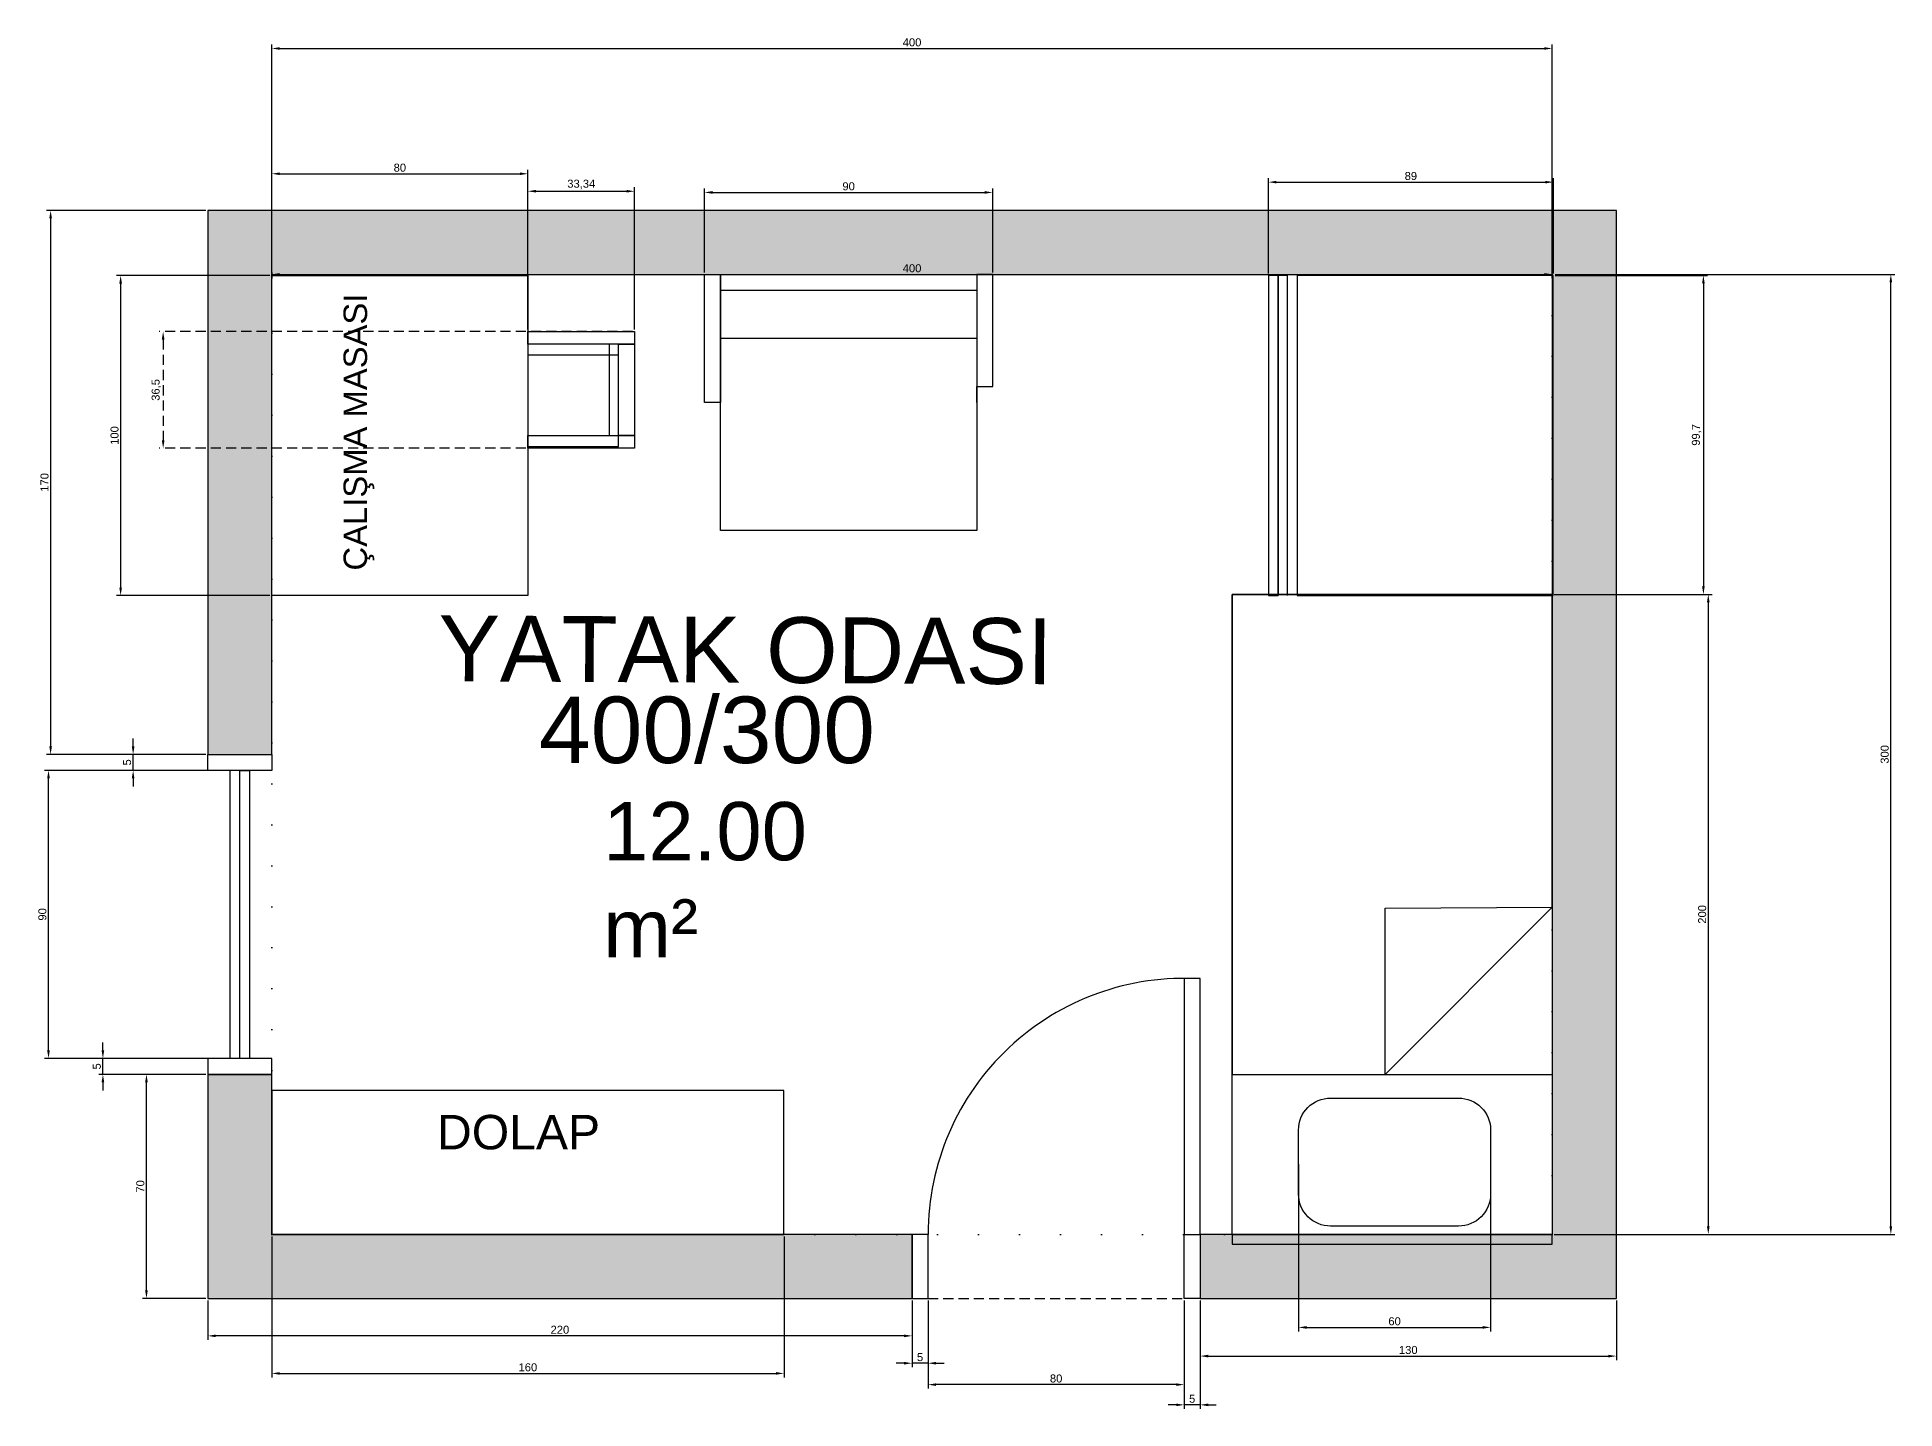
# Model space of a CAD drawing. Header units: centimetres. Extents: x 3981 to 6240, y 1121 to 1550.
# Drawn here: x 5660 to 6240, y 1121 to 1550 of the extents above; entities that cross this region are included whole.
import ezdxf

# ---------------------------------------------------------------- set-up
doc = ezdxf.new("R2010")
doc.units = ezdxf.units.CM
doc.linetypes.add('DOTX2', pattern=[12.7, 0, -12.7])
doc.linetypes.add('HIDDEN2', pattern=[4.7625, 3.175, -1.5875])
for name, color, linetype in [('Duvar', 7, 'Continuous'), ('Hatch', 7, 'Continuous'), ('Kapı', 10, 'Continuous'), ('Pencere', 10, 'Continuous'), ('Tefriş', 7, 'Continuous')]:
    doc.layers.add(name, color=color, linetype=linetype)
doc.styles.get("Standard").update_dxf_attribs({"font": 'arial.ttf'})
doc.dimstyles.new('ISO-25', dxfattribs={"dimtxt": 2.5, "dimasz": 2.5, "dimexe": 1.25, "dimexo": 0.625, "dimtad": 1, "dimtxsty": 'Standard', "dimcen": 2.5, "dimadec": 0, "dimazin": 0, "dimtfac": 1, "dimtmove": 0, "dimatfit": 3, "dimfxl": 1, "dimarcsym": 0})

# ---------------------------------------------------------------- blocks, each defined once
blk = doc.blocks.new('*D23')
at = {"layer": 'Defpoints', "color": 0, "transparency": 16777216}
for p in [(5732.98, 1475.41), (6132.98, 1475.41), (6132.98, 1475.41)]:
    blk.add_point(p, dxfattribs=at)
at = {"layer": 'Duvar', "color": 0, "lineweight": -2, "transparency": 16777216}
for p, q in [((5732.98, 1476.04), (5732.98, 1476.66)), ((5735.48, 1475.41), (6130.48, 1475.41)), ((6132.98, 1476.04), (6132.98, 1476.66))]:
    blk.add_line(p, q, dxfattribs=at)
at = {"layer": 'Duvar', "color": 0, "transparency": 16777216}
for points in [[(5735.48, 1475.83), (5735.48, 1474.99), (5732.98, 1475.41)], [(6130.48, 1475.83), (6130.48, 1474.99), (6132.98, 1475.41)]]:
    blk.add_solid(points, dxfattribs=at)
at = {"layer": 'Duvar', "color": 0, "transparency": 16777216, "insert": (5932.98, 1477.31), "char_height": 2.5, "attachment_point": 5}
blk.add_mtext('400', dxfattribs=at)
blk = doc.blocks.new('*D21')
at = {"color": 0, "lineweight": -2, "transparency": 16777216}
for p, q in [((5732.98, 1476.04), (5732.98, 1474.16)), ((5735.48, 1475.41), (6130.48, 1475.41)), ((6132.98, 1476.04), (6132.98, 1476.66))]:
    blk.add_line(p, q, dxfattribs=at)
at = {"color": 0, "transparency": 16777216}
for points in [[(5735.48, 1475.83), (5735.48, 1474.99), (5732.98, 1475.41)], [(6130.48, 1475.83), (6130.48, 1474.99), (6132.98, 1475.41)]]:
    blk.add_solid(points, dxfattribs=at)
at = {"layer": 'Defpoints', "color": 0, "transparency": 16777216}
for p in [(5732.98, 1476.66), (6132.98, 1475.41), (6132.98, 1475.41)]:
    blk.add_point(p, dxfattribs=at)
at = {"color": 0, "transparency": 16777216, "insert": (5932.98, 1477.31), "char_height": 2.5, "attachment_point": 5}
blk.add_mtext('400', dxfattribs=at)
blk = doc.blocks.new('yatak_01')
blk.add_line((-2.93, 27.4), (49.27, 27.4))
blk.add_lwpolyline([(49.27, -22.6), (-50.73, -22.6), (-50.73, 177.4), (49.27, 177.4)], close=True)
for points in [[(49.27, 177.4), (-50.73, 177.4), (-50.73, 27.4), (-2.93, 27.4), (49.27, 79.6), (49.27, 177.4)], [(-2.93, 27.4), (-2.93, 79.32), (49.27, 79.6)]]:
    blk.add_lwpolyline(points)
blk.add_lwpolyline([(20, -20), (-20, -20, -0.414214), (-30, -10), (-30, 10, -0.414214), (-20, 20), (20, 20, -0.414214), (30, 10), (30, -10, -0.414214)], format="xyb", close=True)
blk = doc.blocks.new('komodin_01')
for points in [[(50, 40), (-50, 40), (-50, -40), (50, -40), (50, 40)], [(50, -43), (-50, -43), (-50, -46), (50, -46), (47, -46)], [(50, -46), (-50, -46), (-50, -49), (50, -49), (50, -46)]]:
    blk.add_lwpolyline(points)
blk = doc.blocks.new('masa_sandalye_01')
at = {"layer": 'Tefriş'}
blk.add_lwpolyline([(-40, 50), (40, 50), (40, -50), (-40, -50)], close=True, dxfattribs=at)
for points in [[(73.34, 28.5), (40, 28.5), (40, 32.5), (73.34, 32.5), (73.34, 28.5)], [(68.34, 28.5), (65.34, 28.5), (65.34, 0), (68.34, 0), (68.34, 28.5)], [(68.34, 28.5), (73.34, 28.5), (73.34, 0), (68.34, 0)], [(73.34, 0), (73.34, -4), (40, -4), (40, 0), (73.34, 0)]]:
    blk.add_lwpolyline(points, dxfattribs=at)
blk = doc.blocks.new('Dolap_01')
blk.add_lwpolyline([(-80, -22.5), (80, -22.5), (80, 22.5), (-80, 22.5)], close=True)
blk = doc.blocks.new('Koltuk_01')
at = {"layer": 'Tefriş'}
for points in [[(-40, 10), (-40, -30), (-45, -30), (-45, 10), (-40, 10)], [(-40, 10), (40, 10), (40, -10), (-40, -10), (-40, 10)], [(-40, 10), (40, 10), (40, 5), (-40, 5), (-40, 10)], [(40, 10), (40, -30), (40, -25), (45, -25), (45, 10), (40, 10)]]:
    blk.add_lwpolyline(points, dxfattribs=at)
blk.add_lwpolyline([(-40, 10), (40, 10), (40, -70), (-40, -70)], close=True, dxfattribs=at)
blk = doc.blocks.new('*D36')
at = {"color": 0, "lineweight": -2, "transparency": 16777216}
for p, q in [((5732.35, 1475.06), (5684.52, 1475.06)), ((5685.77, 1472.56), (5685.77, 1377.56)), ((5732.35, 1375.06), (5684.52, 1375.06))]:
    blk.add_line(p, q, dxfattribs=at)
at = {"color": 0, "transparency": 16777216}
for points in [[(5685.35, 1472.56), (5686.19, 1472.56), (5685.77, 1475.06)], [(5685.35, 1377.56), (5686.19, 1377.56), (5685.77, 1375.06)]]:
    blk.add_solid(points, dxfattribs=at)
at = {"layer": 'Defpoints', "color": 0, "transparency": 16777216}
for p in [(5732.98, 1475.06), (5685.77, 1375.06), (5732.98, 1375.06)]:
    blk.add_point(p, dxfattribs=at)
at = {"color": 0, "transparency": 16777216, "insert": (5683.87, 1425.06), "char_height": 2.5, "attachment_point": 5, "rotation": 90}
blk.add_mtext('100', dxfattribs=at)
blk = doc.blocks.new('*D37')
at = {"color": 0, "lineweight": -2, "transparency": 16777216}
for p, q in [((5712.35, 1495.41), (5662.65, 1495.41)), ((5663.9, 1492.91), (5663.9, 1327.91)), ((5712.35, 1325.41), (5662.65, 1325.41))]:
    blk.add_line(p, q, dxfattribs=at)
at = {"color": 0, "transparency": 16777216}
for points in [[(5663.48, 1492.91), (5664.31, 1492.91), (5663.9, 1495.41)], [(5663.48, 1327.91), (5664.31, 1327.91), (5663.9, 1325.41)]]:
    blk.add_solid(points, dxfattribs=at)
at = {"layer": 'Defpoints', "color": 0, "transparency": 16777216}
for p in [(5712.98, 1495.41), (5663.9, 1325.41), (5712.98, 1325.41)]:
    blk.add_point(p, dxfattribs=at)
at = {"color": 0, "transparency": 16777216, "insert": (5662, 1410.41), "char_height": 2.5, "attachment_point": 5, "rotation": 90}
blk.add_mtext('170', dxfattribs=at)
blk = doc.blocks.new('*D38')
at = {"color": 0, "lineweight": -2, "transparency": 16777216}
for p, q in [((5732.98, 1475.69), (5732.98, 1508.1)), ((5735.48, 1506.85), (5810.48, 1506.85)), ((5812.98, 1475.69), (5812.98, 1508.1))]:
    blk.add_line(p, q, dxfattribs=at)
at = {"color": 0, "transparency": 16777216}
for points in [[(5735.48, 1507.27), (5735.48, 1506.44), (5732.98, 1506.85)], [(5810.48, 1507.27), (5810.48, 1506.44), (5812.98, 1506.85)]]:
    blk.add_solid(points, dxfattribs=at)
at = {"layer": 'Defpoints', "color": 0, "transparency": 16777216}
for p in [(5812.98, 1506.85), (5732.98, 1475.06), (5812.98, 1475.06)]:
    blk.add_point(p, dxfattribs=at)
at = {"color": 0, "transparency": 16777216, "insert": (5772.98, 1508.75), "char_height": 2.5, "attachment_point": 5}
blk.add_mtext('80', dxfattribs=at)
blk = doc.blocks.new('*D39')
at = {"color": 0, "lineweight": -2, "transparency": 16777216}
for p, q in [((5812.98, 1458.18), (5812.98, 1502.64)), ((5815.48, 1501.39), (5843.81, 1501.39)), ((5846.31, 1458.18), (5846.31, 1502.64))]:
    blk.add_line(p, q, dxfattribs=at)
at = {"color": 0, "transparency": 16777216}
for points in [[(5815.48, 1501.81), (5815.48, 1500.98), (5812.98, 1501.39)], [(5843.81, 1501.81), (5843.81, 1500.98), (5846.31, 1501.39)]]:
    blk.add_solid(points, dxfattribs=at)
at = {"layer": 'Defpoints', "color": 0, "transparency": 16777216}
for p in [(5846.31, 1501.39), (5812.98, 1457.56), (5846.31, 1457.56)]:
    blk.add_point(p, dxfattribs=at)
at = {"color": 0, "transparency": 16777216, "insert": (5829.65, 1503.52), "char_height": 2.5, "attachment_point": 5}
blk.add_mtext('33,34', dxfattribs=at)
blk = doc.blocks.new('*D40')
at = {"color": 0, "lineweight": -2, "transparency": 16777216}
for p, q in [((5868.17, 1476.04), (5868.17, 1502.27)), ((5870.67, 1501.02), (5955.67, 1501.02)), ((5958.17, 1476.04), (5958.17, 1502.27))]:
    blk.add_line(p, q, dxfattribs=at)
at = {"color": 0, "transparency": 16777216}
for points in [[(5870.67, 1501.44), (5870.67, 1500.6), (5868.17, 1501.02)], [(5955.67, 1501.44), (5955.67, 1500.6), (5958.17, 1501.02)]]:
    blk.add_solid(points, dxfattribs=at)
at = {"layer": 'Defpoints', "color": 0, "transparency": 16777216}
for p in [(5958.17, 1501.02), (5868.17, 1475.41), (5958.17, 1475.41)]:
    blk.add_point(p, dxfattribs=at)
at = {"color": 0, "transparency": 16777216, "insert": (5913.17, 1502.92), "char_height": 2.5, "attachment_point": 5}
blk.add_mtext('90', dxfattribs=at)
blk = doc.blocks.new('*D41')
at = {"color": 0, "lineweight": -2, "transparency": 16777216}
for p, q in [((6044.29, 1475.73), (6044.29, 1505.49)), ((6046.79, 1504.24), (6130.79, 1504.24)), ((6133.29, 1475.73), (6133.29, 1505.49))]:
    blk.add_line(p, q, dxfattribs=at)
at = {"color": 0, "transparency": 16777216}
for points in [[(6046.79, 1504.65), (6046.79, 1503.82), (6044.29, 1504.24)], [(6130.79, 1504.65), (6130.79, 1503.82), (6133.29, 1504.24)]]:
    blk.add_solid(points, dxfattribs=at)
at = {"layer": 'Defpoints', "color": 0, "transparency": 16777216}
for p in [(6133.29, 1504.24), (6044.29, 1475.11), (6133.29, 1475.11)]:
    blk.add_point(p, dxfattribs=at)
at = {"color": 0, "transparency": 16777216, "insert": (6088.79, 1506.14), "char_height": 2.5, "attachment_point": 5}
blk.add_mtext('89', dxfattribs=at)
blk = doc.blocks.new('*D43')
at = {"color": 0, "lineweight": -2, "transparency": 16777216}
for p, q in [((6133.91, 1475.11), (6181.42, 1475.11)), ((6180.17, 1472.61), (6180.17, 1377.91)), ((6133.6, 1375.41), (6181.42, 1375.41))]:
    blk.add_line(p, q, dxfattribs=at)
at = {"color": 0, "transparency": 16777216}
for points in [[(6179.75, 1472.61), (6180.58, 1472.61), (6180.17, 1475.11)], [(6179.75, 1377.91), (6180.58, 1377.91), (6180.17, 1375.41)]]:
    blk.add_solid(points, dxfattribs=at)
at = {"layer": 'Defpoints', "color": 0, "transparency": 16777216}
for p in [(6133.29, 1475.11), (6132.98, 1375.41), (6180.17, 1375.41)]:
    blk.add_point(p, dxfattribs=at)
at = {"color": 0, "transparency": 16777216, "insert": (6178.04, 1425.26), "char_height": 2.5, "attachment_point": 5, "rotation": 90}
blk.add_mtext('99,7', dxfattribs=at)
blk = doc.blocks.new('*D44')
at = {"color": 0, "lineweight": -2, "transparency": 16777216}
for p, q in [((6133.6, 1375.41), (6182.94, 1375.41)), ((6181.69, 1372.91), (6181.69, 1177.91)), ((6133.6, 1175.41), (6182.94, 1175.41))]:
    blk.add_line(p, q, dxfattribs=at)
at = {"color": 0, "transparency": 16777216}
for points in [[(6181.27, 1372.91), (6182.1, 1372.91), (6181.69, 1375.41)], [(6181.27, 1177.91), (6182.1, 1177.91), (6181.69, 1175.41)]]:
    blk.add_solid(points, dxfattribs=at)
at = {"layer": 'Defpoints', "color": 0, "transparency": 16777216}
for p in [(6132.98, 1375.41), (6132.98, 1175.41), (6181.69, 1175.41)]:
    blk.add_point(p, dxfattribs=at)
at = {"color": 0, "transparency": 16777216, "insert": (6179.79, 1275.41), "char_height": 2.5, "attachment_point": 5, "rotation": 90}
blk.add_mtext('200', dxfattribs=at)
blk = doc.blocks.new('*D48')
at = {"color": 0, "lineweight": -2, "transparency": 16777216}
for p, q in [((6133.91, 1475.41), (6239.97, 1475.41)), ((6238.72, 1177.91), (6238.72, 1472.91)), ((6133.6, 1175.41), (6239.97, 1175.41))]:
    blk.add_line(p, q, dxfattribs=at)
at = {"color": 0, "transparency": 16777216}
for points in [[(6238.3, 1472.91), (6239.13, 1472.91), (6238.72, 1475.41)], [(6238.3, 1177.91), (6239.13, 1177.91), (6238.72, 1175.41)]]:
    blk.add_solid(points, dxfattribs=at)
at = {"layer": 'Defpoints', "color": 0, "transparency": 16777216}
for p in [(6133.29, 1475.41), (6238.72, 1475.41), (6132.98, 1175.41)]:
    blk.add_point(p, dxfattribs=at)
at = {"color": 0, "transparency": 16777216, "insert": (6236.81, 1325.41), "char_height": 2.5, "attachment_point": 5, "rotation": 90}
blk.add_mtext('300', dxfattribs=at)
blk = doc.blocks.new('*D49')
at = {"color": 0, "lineweight": -2, "transparency": 16777216}
for p, q in [((5732.98, 1476.04), (5732.98, 1547.26)), ((5735.48, 1546.01), (6130.47, 1546.01)), ((6132.97, 1474.28), (6132.97, 1547.26))]:
    blk.add_line(p, q, dxfattribs=at)
at = {"color": 0, "transparency": 16777216}
for points in [[(5735.48, 1546.42), (5735.48, 1545.59), (5732.98, 1546.01)], [(6130.47, 1546.42), (6130.47, 1545.59), (6132.97, 1546.01)]]:
    blk.add_solid(points, dxfattribs=at)
at = {"layer": 'Defpoints', "color": 0, "transparency": 16777216}
for p in [(6132.97, 1546.01), (5732.98, 1475.41), (6132.97, 1473.66)]:
    blk.add_point(p, dxfattribs=at)
at = {"color": 0, "transparency": 16777216, "insert": (5932.97, 1547.91), "char_height": 2.5, "attachment_point": 5}
blk.add_mtext('400', dxfattribs=at)
blk = doc.blocks.new('*D50')
at = {"color": 0, "lineweight": -2, "transparency": 16777216}
for p, q in [((6022.98, 1154.79), (6022.98, 1136.13)), ((6152.98, 1154.79), (6152.98, 1136.13)), ((6025.48, 1137.38), (6150.48, 1137.38))]:
    blk.add_line(p, q, dxfattribs=at)
at = {"color": 0, "transparency": 16777216}
for points in [[(6025.48, 1137.79), (6025.48, 1136.96), (6022.98, 1137.38)], [(6150.48, 1137.79), (6150.48, 1136.96), (6152.98, 1137.38)]]:
    blk.add_solid(points, dxfattribs=at)
at = {"layer": 'Defpoints', "color": 0, "transparency": 16777216}
for p in [(6022.98, 1155.41), (6152.98, 1155.41), (6152.98, 1137.38)]:
    blk.add_point(p, dxfattribs=at)
at = {"color": 0, "transparency": 16777216, "insert": (6087.98, 1139.28), "char_height": 2.5, "attachment_point": 5}
blk.add_mtext('130', dxfattribs=at)
blk = doc.blocks.new('*D51')
at = {"color": 0, "lineweight": -2, "transparency": 16777216}
for p, q in [((5712.98, 1154.79), (5712.98, 1142.45)), ((5932.98, 1154.79), (5932.98, 1142.45)), ((5930.48, 1143.7), (5715.48, 1143.7))]:
    blk.add_line(p, q, dxfattribs=at)
at = {"color": 0, "transparency": 16777216}
for points in [[(5715.48, 1144.11), (5715.48, 1143.28), (5712.98, 1143.7)], [(5930.48, 1144.11), (5930.48, 1143.28), (5932.98, 1143.7)]]:
    blk.add_solid(points, dxfattribs=at)
at = {"layer": 'Defpoints', "color": 0, "transparency": 16777216}
for p in [(5712.98, 1155.41), (5932.98, 1155.41), (5712.98, 1143.7)]:
    blk.add_point(p, dxfattribs=at)
at = {"color": 0, "transparency": 16777216, "insert": (5822.98, 1145.6), "char_height": 2.5, "attachment_point": 5}
blk.add_mtext('220', dxfattribs=at)
blk = doc.blocks.new('*D52')
at = {"color": 0, "lineweight": -2, "transparency": 16777216}
for p, q in [((5932.98, 1154.79), (5932.98, 1133.9)), ((5937.98, 1154.79), (5937.98, 1133.9)), ((5930.48, 1135.15), (5927.98, 1135.15)), ((5937.98, 1135.15), (5932.98, 1135.15)), ((5940.48, 1135.15), (5942.98, 1135.15))]:
    blk.add_line(p, q, dxfattribs=at)
at = {"color": 0, "transparency": 16777216}
for points in [[(5930.48, 1135.56), (5930.48, 1134.73), (5932.98, 1135.15)], [(5940.48, 1135.56), (5940.48, 1134.73), (5937.98, 1135.15)]]:
    blk.add_solid(points, dxfattribs=at)
at = {"layer": 'Defpoints', "color": 0, "transparency": 16777216}
for p in [(5932.98, 1155.41), (5937.98, 1155.41), (5932.98, 1135.15)]:
    blk.add_point(p, dxfattribs=at)
at = {"color": 0, "transparency": 16777216, "insert": (5935.48, 1137.04), "char_height": 2.5, "attachment_point": 5}
blk.add_mtext('5', dxfattribs=at)
blk = doc.blocks.new('*D53')
at = {"color": 0, "lineweight": -2, "transparency": 16777216}
for p, q in [((6017.98, 1154.79), (6017.98, 1120.89)), ((6022.98, 1154.79), (6022.98, 1120.89)), ((6015.48, 1122.14), (6012.98, 1122.14)), ((6022.98, 1122.14), (6017.98, 1122.14)), ((6025.48, 1122.14), (6027.98, 1122.14))]:
    blk.add_line(p, q, dxfattribs=at)
at = {"color": 0, "transparency": 16777216}
for points in [[(6015.48, 1122.55), (6015.48, 1121.72), (6017.98, 1122.14)], [(6025.48, 1122.55), (6025.48, 1121.72), (6022.98, 1122.14)]]:
    blk.add_solid(points, dxfattribs=at)
at = {"layer": 'Defpoints', "color": 0, "transparency": 16777216}
for p in [(6017.98, 1155.41), (6022.98, 1155.41), (6017.98, 1122.14)]:
    blk.add_point(p, dxfattribs=at)
at = {"color": 0, "transparency": 16777216, "insert": (6020.48, 1124.03), "char_height": 2.5, "attachment_point": 5}
blk.add_mtext('5', dxfattribs=at)
blk = doc.blocks.new('*D54')
at = {"color": 0, "lineweight": -2, "transparency": 16777216}
for p, q in [((5937.98, 1154.79), (5937.98, 1127.21)), ((6017.98, 1154.79), (6017.98, 1127.21)), ((6015.48, 1128.46), (5940.48, 1128.46))]:
    blk.add_line(p, q, dxfattribs=at)
at = {"color": 0, "transparency": 16777216}
for points in [[(5940.48, 1128.87), (5940.48, 1128.04), (5937.98, 1128.46)], [(6015.48, 1128.87), (6015.48, 1128.04), (6017.98, 1128.46)]]:
    blk.add_solid(points, dxfattribs=at)
at = {"layer": 'Defpoints', "color": 0, "transparency": 16777216}
for p in [(5937.98, 1155.41), (6017.98, 1155.41), (5937.98, 1128.46)]:
    blk.add_point(p, dxfattribs=at)
at = {"color": 0, "transparency": 16777216, "insert": (5977.98, 1130.36), "char_height": 2.5, "attachment_point": 5}
blk.add_mtext('80', dxfattribs=at)
blk = doc.blocks.new('*D55')
at = {"color": 0, "lineweight": -2, "transparency": 16777216}
for p, q in [((5712.35, 1225.41), (5692.58, 1225.41)), ((5693.83, 1157.91), (5693.83, 1222.91)), ((5712.35, 1155.41), (5692.58, 1155.41))]:
    blk.add_line(p, q, dxfattribs=at)
at = {"color": 0, "transparency": 16777216}
for points in [[(5693.41, 1222.91), (5694.24, 1222.91), (5693.83, 1225.41)], [(5693.41, 1157.91), (5694.24, 1157.91), (5693.83, 1155.41)]]:
    blk.add_solid(points, dxfattribs=at)
at = {"layer": 'Defpoints', "color": 0, "transparency": 16777216}
for p in [(5693.83, 1225.41), (5712.98, 1225.41), (5712.98, 1155.41)]:
    blk.add_point(p, dxfattribs=at)
at = {"color": 0, "transparency": 16777216, "insert": (5691.92, 1190.41), "char_height": 2.5, "attachment_point": 5, "rotation": 90}
blk.add_mtext('70', dxfattribs=at)
blk = doc.blocks.new('*D56')
at = {"color": 0, "lineweight": -2, "transparency": 16777216}
for p, q in [((5712.35, 1230.41), (5678.98, 1230.41)), ((5680.23, 1232.91), (5680.23, 1235.41)), ((5680.23, 1225.41), (5680.23, 1230.41)), ((5712.35, 1225.41), (5678.98, 1225.41)), ((5680.23, 1222.91), (5680.23, 1220.41))]:
    blk.add_line(p, q, dxfattribs=at)
at = {"color": 0, "transparency": 16777216}
for points in [[(5679.81, 1232.91), (5680.64, 1232.91), (5680.23, 1230.41)], [(5679.81, 1222.91), (5680.64, 1222.91), (5680.23, 1225.41)]]:
    blk.add_solid(points, dxfattribs=at)
at = {"layer": 'Defpoints', "color": 0, "transparency": 16777216}
for p in [(5680.23, 1230.41), (5712.98, 1230.41), (5712.98, 1225.41)]:
    blk.add_point(p, dxfattribs=at)
at = {"color": 0, "transparency": 16777216, "insert": (5678.33, 1227.91), "char_height": 2.5, "attachment_point": 5, "rotation": 90}
blk.add_mtext('5', dxfattribs=at)
blk = doc.blocks.new('*D57')
at = {"color": 0, "lineweight": -2, "transparency": 16777216}
for p, q in [((5689.67, 1327.91), (5689.67, 1330.41)), ((5712.35, 1325.41), (5688.42, 1325.41)), ((5689.67, 1320.41), (5689.67, 1325.41)), ((5712.35, 1320.41), (5688.42, 1320.41)), ((5689.67, 1317.91), (5689.67, 1315.41))]:
    blk.add_line(p, q, dxfattribs=at)
at = {"color": 0, "transparency": 16777216}
for points in [[(5689.25, 1327.91), (5690.09, 1327.91), (5689.67, 1325.41)], [(5689.25, 1317.91), (5690.09, 1317.91), (5689.67, 1320.41)]]:
    blk.add_solid(points, dxfattribs=at)
at = {"layer": 'Defpoints', "color": 0, "transparency": 16777216}
for p in [(5689.67, 1325.41), (5712.98, 1325.41), (5712.98, 1320.41)]:
    blk.add_point(p, dxfattribs=at)
at = {"color": 0, "transparency": 16777216, "insert": (5687.78, 1322.91), "char_height": 2.5, "attachment_point": 5, "rotation": 90}
blk.add_mtext('5', dxfattribs=at)
blk = doc.blocks.new('*D58')
at = {"color": 0, "lineweight": -2, "transparency": 16777216}
for p, q in [((5719.35, 1320.41), (5661.98, 1320.41)), ((5663.23, 1232.91), (5663.23, 1317.91)), ((5719.35, 1230.41), (5661.98, 1230.41))]:
    blk.add_line(p, q, dxfattribs=at)
at = {"color": 0, "transparency": 16777216}
for points in [[(5662.81, 1317.91), (5663.65, 1317.91), (5663.23, 1320.41)], [(5662.81, 1232.91), (5663.65, 1232.91), (5663.23, 1230.41)]]:
    blk.add_solid(points, dxfattribs=at)
at = {"layer": 'Defpoints', "color": 0, "transparency": 16777216}
for p in [(5663.23, 1320.41), (5719.98, 1320.41), (5719.98, 1230.41)]:
    blk.add_point(p, dxfattribs=at)
at = {"color": 0, "transparency": 16777216, "insert": (5661.33, 1275.41), "char_height": 2.5, "attachment_point": 5, "rotation": 90}
blk.add_mtext('90', dxfattribs=at)
blk = doc.blocks.new('*D59')
at = {"color": 0, "lineweight": -2, "transparency": 16777216}
for p, q in [((6053.7, 1197.39), (6053.7, 1145.09)), ((6113.7, 1197.39), (6113.7, 1145.09)), ((6056.2, 1146.34), (6111.2, 1146.34))]:
    blk.add_line(p, q, dxfattribs=at)
at = {"color": 0, "transparency": 16777216}
for points in [[(6056.2, 1146.76), (6056.2, 1145.92), (6053.7, 1146.34)], [(6111.2, 1146.76), (6111.2, 1145.92), (6113.7, 1146.34)]]:
    blk.add_solid(points, dxfattribs=at)
at = {"layer": 'Defpoints', "color": 0, "transparency": 16777216}
for p in [(6053.7, 1198.01), (6113.7, 1198.01), (6113.7, 1146.34)]:
    blk.add_point(p, dxfattribs=at)
at = {"color": 0, "transparency": 16777216, "insert": (6083.7, 1148.24), "char_height": 2.5, "attachment_point": 5}
blk.add_mtext('60', dxfattribs=at)
blk = doc.blocks.new('*D60')
at = {"color": 0, "linetype": 'HIDDEN2', "lineweight": -2, "transparency": 16777216}
for p, q in [((5845.69, 1457.56), (5697.8, 1457.56)), ((5699.05, 1455.06), (5699.05, 1423.56)), ((5845.69, 1421.06), (5697.8, 1421.06))]:
    blk.add_line(p, q, dxfattribs=at)
at = {"color": 0, "linetype": 'HIDDEN2', "transparency": 16777216}
for points in [[(5698.63, 1455.06), (5699.46, 1455.06), (5699.05, 1457.56)], [(5698.63, 1423.56), (5699.46, 1423.56), (5699.05, 1421.06)]]:
    blk.add_solid(points, dxfattribs=at)
at = {"layer": 'Defpoints', "color": 0, "linetype": 'HIDDEN2', "transparency": 16777216}
for p in [(5846.31, 1457.56), (5699.05, 1421.06), (5846.31, 1421.06)]:
    blk.add_point(p, dxfattribs=at)
at = {"color": 0, "linetype": 'HIDDEN2', "transparency": 16777216, "insert": (5696.92, 1439.31), "char_height": 2.5, "attachment_point": 5, "rotation": 90}
blk.add_mtext('36,5', dxfattribs=at)
blk = doc.blocks.new('*D65')
at = {"color": 0, "lineweight": -2, "transparency": 16777216}
for p, q in [((5732.98, 1174.79), (5732.98, 1130.71)), ((5892.98, 1174.79), (5892.98, 1130.71)), ((5735.48, 1131.96), (5890.48, 1131.96))]:
    blk.add_line(p, q, dxfattribs=at)
at = {"color": 0, "transparency": 16777216}
for points in [[(5735.48, 1132.38), (5735.48, 1131.55), (5732.98, 1131.96)], [(5890.48, 1132.38), (5890.48, 1131.55), (5892.98, 1131.96)]]:
    blk.add_solid(points, dxfattribs=at)
at = {"layer": 'Defpoints', "color": 0, "transparency": 16777216}
for p in [(5732.98, 1175.41), (5892.98, 1175.41), (5892.98, 1131.96)]:
    blk.add_point(p, dxfattribs=at)
at = {"color": 0, "transparency": 16777216, "insert": (5812.98, 1133.86), "char_height": 2.5, "attachment_point": 5}
blk.add_mtext('160', dxfattribs=at)

msp = doc.modelspace()

# ---------------------------------------------------------------- hatches: boundary and pattern name
at = {"layer": 'Hatch'}
h = msp.add_hatch(color=256, dxfattribs=at)
h.dxf.hatch_style = 1
h.paths.add_polyline_path([(5732.976, 1475.411), (6132.976, 1475.411), (6132.976, 1175.411), (6022.976, 1175.411), (6022.976, 1155.411), (6152.976, 1155.411), (6152.976, 1495.411), (5712.976, 1495.411), (5712.976, 1325.411), (5732.976, 1325.411)])
h.paths.add_polyline_path([(5732.976, 1225.411), (5712.976, 1225.411), (5712.976, 1155.411), (5932.976, 1155.411), (5932.976, 1175.411), (5732.976, 1175.411)], flags=17)

# ---------------------------------------------------------------- linework, layer by layer
for p, q in [((5932.976, 1175.411), (5932.976, 1155.411)), ((6022.976, 1175.411), (6022.976, 1155.411))]:
    msp.add_line(p, q)
at = {"linetype": 'DOTX2'}
msp.add_lwpolyline([(5732.976, 1475.411), (6132.976, 1475.411), (6132.976, 1175.411), (5732.976, 1175.411), (5732.976, 1475.411)], dxfattribs=at)
for points in [[(5812.976, 1421.661), (5841.314, 1421.661), (5841.314, 1450.158), (5812.976, 1450.158)], [(6132.976, 1175.411), (6032.976, 1175.411), (6032.976, 1175.411), (6132.976, 1175.411)], [(6132.976, 1175.411), (6032.976, 1175.411), (6032.976, 1172.404), (6132.976, 1172.404)]]:
    msp.add_lwpolyline(points, close=True)
at = {"linetype": 'HIDDEN2'}
msp.add_lwpolyline([(5712.976, 1325.411), (5717.976, 1325.411)], dxfattribs=at)
at = {"layer": 'Duvar'}
for points in [[(5732.976, 1325.411), (5732.976, 1475.411), (6132.976, 1475.411), (6132.976, 1175.411), (6022.976, 1175.411), (6022.976, 1155.411), (6152.976, 1155.411), (6152.976, 1495.411), (5712.976, 1495.411), (5712.976, 1325.411)], [(5732.976, 1225.411), (5712.976, 1225.411), (5712.976, 1155.411), (5932.976, 1155.411), (5932.976, 1175.411), (5732.976, 1175.411)]]:
    msp.add_lwpolyline(points, close=True, dxfattribs=at)
at = {"layer": 'Kapı'}
for points in [[(6017.976, 1175.411), (6022.976, 1175.411), (6022.976, 1255.411), (6017.976, 1255.411), (6017.976, 1175.411)], [(5932.976, 1175.411), (5932.976, 1155.411), (5937.976, 1155.411), (5937.976, 1175.411), (5932.976, 1175.411)], [(6022.976, 1175.411), (6022.976, 1155.411), (6017.976, 1155.411), (6017.976, 1175.411), (6022.976, 1175.411)]]:
    msp.add_lwpolyline(points, dxfattribs=at)
at = {"layer": 'Kapı', "linetype": 'HIDDEN2'}
msp.add_lwpolyline([(5937.976, 1155.411), (6017.976, 1155.411)], dxfattribs=at)
at = {"layer": 'Kapı'}
msp.add_arc((6017.976, 1175.411), 80, 86.416678, 180, dxfattribs=at)
at = {"layer": 'Pencere'}
for points in [[(5712.976, 1325.411), (5732.976, 1325.411), (5732.976, 1320.411), (5712.976, 1320.411), (5712.976, 1325.411)], [(5722.976, 1230.411), (5722.976, 1320.411), (5725.976, 1320.411), (5725.976, 1230.411), (5719.976, 1230.411), (5719.976, 1320.411)], [(5712.976, 1225.411), (5732.976, 1225.411), (5732.976, 1230.411), (5712.976, 1230.411), (5712.976, 1225.411)]]:
    msp.add_lwpolyline(points, dxfattribs=at)

# ---------------------------------------------------------------- block references
at = {"layer": 'Tefriş'}
for name, p in [('masa_sandalye_01', (5772.976, 1425.061)), ('Koltuk_01', (5913.168, 1465.411)), ('yatak_01', (6083.703, 1198.014)), ('Dolap_01', (5812.976, 1197.911))]:
    msp.add_blockref(name, p, dxfattribs=at)
at = {"layer": 'Tefriş', "rotation": 270}
msp.add_blockref('komodin_01', (6093.286, 1425.107), dxfattribs=at)

# ---------------------------------------------------------------- texts
at = {"linetype": 'HIDDEN2'}
for s, height, rotation, p in [('ÇALIŞMA MASASI', 7.336, 90, (5762.739, 1382.857)), ('YATAK ODASI ', 20.59134, 359.723046, (5785.029, 1348.259))]:
    msp.add_text(s, height=height, rotation=rotation, dxfattribs=at).set_placement(p)
msp.add_text('400/300', height=20.7779, dxfattribs=at).set_placement((5816.458, 1322.691))
at = {"linetype": 'HIDDEN2', "insert": (5836.483, 1310.524), "char_height": 18.212, "attachment_point": 1}
msp.add_mtext_dynamic_manual_height_columns('12.00 m²', width=13.35617, gutter_width=91.06, heights=[0], dxfattribs=at)
at = {"insert": (5784.597, 1212.742), "char_height": 10.7569, "attachment_point": 1}
msp.add_mtext_dynamic_manual_height_columns('DOLAP', width=2271.22484, gutter_width=53.784, heights=[0], dxfattribs=at)

# ---------------------------------------------------------------- dimensions: what is measured, and where the dimension line sits
for base, p1, p2, picture, middle in [((6132.972, 1546.008), (5732.976, 1475.411), (6132.972, 1473.659), '*D49', (5932.974, 1547.909)), ((5812.976, 1506.853), (5732.976, 1475.061), (5812.976, 1475.061), '*D38', (5772.976, 1508.755)), ((5846.314, 1501.392), (5812.976, 1457.557), (5846.314, 1457.557), '*D39', (5829.645, 1503.519)), ((5958.168, 1501.021), (5868.168, 1475.411), (5958.168, 1475.411), '*D40', (5913.168, 1502.923)), ((6133.286, 1504.238), (6044.286, 1475.107), (6133.286, 1475.107), '*D41', (6088.786, 1506.14)), ((6132.976, 1475.411), (5732.976, 1476.661), (6132.976, 1475.411), '*D21', (5932.976, 1477.313)), ((6113.703, 1146.339), (6053.703, 1198.014), (6113.703, 1198.014), '*D59', (6083.703, 1148.24)), ((5892.976, 1131.963), (5732.976, 1175.411), (5892.976, 1175.411), '*D65', (5812.976, 1133.865)), ((5712.976, 1143.697), (5932.976, 1155.411), (5712.976, 1155.411), '*D51', (5822.976, 1145.598)), ((5932.976, 1135.146), (5937.976, 1155.411), (5932.976, 1155.411), '*D52', (5935.476, 1137.043)), ((5937.976, 1128.455), (6017.976, 1155.411), (5937.976, 1155.411), '*D54', (5977.976, 1130.357)), ((6017.976, 1122.136), (6022.976, 1155.411), (6017.976, 1155.411), '*D53', (6020.476, 1124.032)), ((6152.976, 1137.377), (6022.976, 1155.411), (6152.976, 1155.411), '*D50', (6087.976, 1139.279))]:
    dim = msp.add_linear_dim(base=base, p1=p1, p2=p2, dimstyle='ISO-25')
    dim.commit()
    dim.dimension.update_dxf_attribs({"geometry": picture, "text_midpoint": middle})
for base, p1, p2, picture, middle in [((5663.897, 1325.411), (5712.976, 1495.411), (5712.976, 1325.411), '*D37', (5661.995, 1410.411)), ((5685.77, 1375.061), (5732.976, 1475.061), (5732.976, 1375.061), '*D36', (5683.868, 1425.061)), ((6238.716, 1475.411), (6132.976, 1175.411), (6133.287, 1475.411), '*D48', (6236.813, 1325.411)), ((6180.165, 1375.411), (6133.286, 1475.107), (6132.976, 1375.411), '*D43', (6178.038, 1425.259)), ((6181.687, 1175.411), (6132.976, 1375.411), (6132.976, 1175.411), '*D44', (6179.785, 1275.411)), ((5689.671, 1325.411), (5712.976, 1320.411), (5712.976, 1325.411), '*D57', (5687.775, 1322.911)), ((5663.231, 1320.411), (5719.976, 1230.411), (5719.976, 1320.411), '*D58', (5661.329, 1275.411)), ((5680.228, 1230.411), (5712.976, 1225.411), (5712.976, 1230.411), '*D56', (5678.332, 1227.911)), ((5693.826, 1225.411), (5712.976, 1155.411), (5712.976, 1225.411), '*D55', (5691.925, 1190.411))]:
    dim = msp.add_linear_dim(base=base, p1=p1, p2=p2, angle=90, dimstyle='ISO-25')
    dim.commit()
    dim.dimension.update_dxf_attribs({"geometry": picture, "text_midpoint": middle})
at = {"linetype": 'HIDDEN2'}
dim = msp.add_linear_dim(base=(5699.047, 1421.058), p1=(5846.314, 1457.557), p2=(5846.314, 1421.058), angle=90, dimstyle='ISO-25', dxfattribs=at)
dim.commit()
dim.dimension.update_dxf_attribs({"geometry": '*D60', "text_midpoint": (5696.919, 1439.308)})
at = {"layer": 'Duvar'}
dim = msp.add_linear_dim(base=(6132.976, 1475.411), p1=(5732.976, 1475.411), p2=(6132.976, 1475.411), dimstyle='ISO-25', dxfattribs=at)
dim.commit()
dim.dimension.update_dxf_attribs({"geometry": '*D23', "text_midpoint": (5932.976, 1477.313)})

doc.saveas('drawing.dxf')
